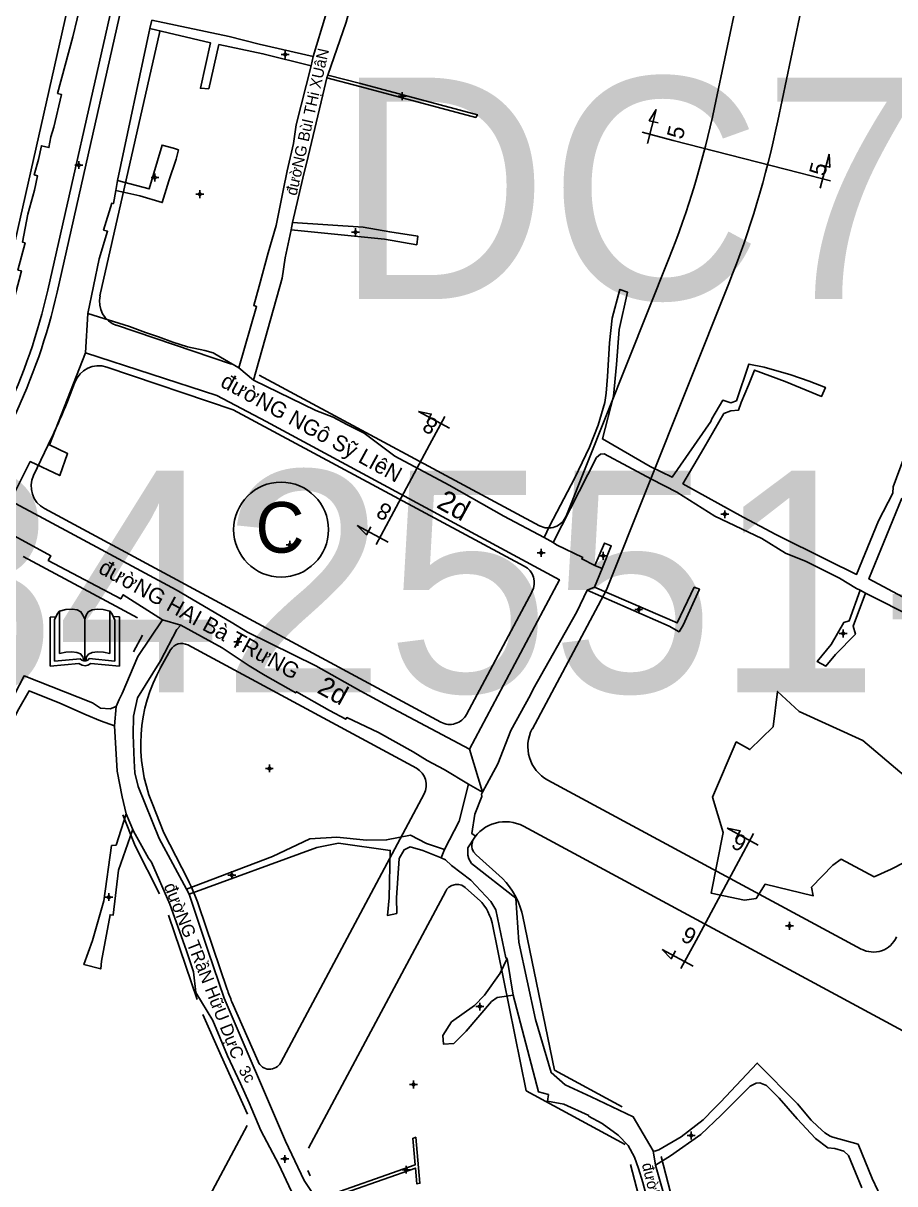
# Model space of a CAD drawing. Extents: x 548357 to 553070, y 1834500 to 1842500.
# Drawn here: x 552081.8 to 552357.4, y 1839059.6 to 1839426.5 of the extents above; entities that cross this region are included whole.
import ezdxf

# ---------------------------------------------------------------- set-up
doc = ezdxf.new("R2010")
doc.units = 0
for name, color, linetype in [('Level 10', 7, 'Continuous'), ('Level 11', 7, 'Continuous'), ('Level 13', 7, 'Continuous'), ('Level 2', 7, 'Continuous'), ('Level 20', 7, 'Continuous'), ('Level 30', 7, 'Continuous'), ('Level 34', 7, 'Continuous'), ('Level 4', 7, 'Continuous'), ('Level 52', 7, 'Continuous'), ('Level 55', 7, 'Continuous'), ('Level 62', 7, 'Continuous'), ('Level 7', 7, 'Continuous')]:
    doc.layers.add(name, color=color, linetype=linetype)

msp = doc.modelspace()

# ---------------------------------------------------------------- linework, layer by layer
at = {"layer": 'Level 10'}
for p, q in [((552121.84, 1839424.8), (552122.41, 1839427.4)), ((552111.61, 1839376.74), (552121.84, 1839424.8)), ((552172.8, 1839413.01), (552173.45, 1839415.92)), ((552111.09, 1839373.58), (552111.61, 1839376.74)), ((552166.53, 1839361.21), (552166.95, 1839363.5)), ((552101.44, 1839322.27), (552102.18, 1839334.75)), ((552149.99, 1839317.5), (552154.53, 1839313.64)), ((552246.45, 1839263.89), (552249.33, 1839262.35)), ((552262.45, 1839248.25), (552264.84, 1839254.15)), ((552262.51, 1839255.1), (552264.84, 1839254.15)), ((552260.12, 1839247.3), (552262.45, 1839248.25)), ((552346.37, 1839247.23), (552348.14, 1839246.33)), ((552125.8, 1839237.86), (552131.57, 1839236.23)), ((552110.62, 1839204.38), (552111.15, 1839210.51)), ((552222.88, 1839197), (552227.03, 1839183.44)), ((552222.53, 1839185.89), (552227.03, 1839183.44)), ((552114.3, 1839176.55), (552116.64, 1839171.1)), ((552213.87, 1839162.62), (552214.95, 1839165.32)), ((552133.34, 1839152.74), (552134.2, 1839151.2)), ((552234.83, 1839130.86), (552236.73, 1839119.25)), ((552280.94, 1839070.04), (552281.69, 1839065.48))]:
    msp.add_line(p, q, dxfattribs=at)
for points in [[(552177.74, 1839409.19), (552178.05, 1839410.07), (552183.89, 1839426.83), (552188.24, 1839442.82), (552192.13, 1839452.69), (552202.83, 1839489.25)], [(552173.45, 1839415.92), (552177.36, 1839428.77), (552181.92, 1839443.44), (552186.84, 1839458.54), (552192.84, 1839477.72)], [(552075.9, 1839328.26), (552080.5, 1839345.32), (552081.18, 1839348.16), (552080.07, 1839348.42), (552082.34, 1839357.03), (552081.53, 1839357.28), (552083.24, 1839366.16), (552085.32, 1839373.71), (552086.29, 1839378.23), (552085.27, 1839378.57), (552086.59, 1839383.4), (552087.53, 1839387.76), (552089.9, 1839387.16), (552090.51, 1839390.6), (552091.45, 1839393.66), (552093.88, 1839403.94), (552092.62, 1839404.29), (552097.47, 1839422.13), (552098.86, 1839427.87), (552100.4, 1839434.55), (552100.9, 1839437.55), (552102.36, 1839443.58)], [(552122.41, 1839427.4), (552146.92, 1839422.24), (552156.37, 1839419.88), (552173.45, 1839415.92)], [(552121.84, 1839424.8), (552140.98, 1839420.3), (552137.81, 1839405.94), (552140.41, 1839405.76), (552143.66, 1839419.72), (552157.55, 1839416.82), (552172.8, 1839413.01)], [(552149.99, 1839317.5), (552155.56, 1839336.92), (552154.66, 1839337.23), (552156.4, 1839343.31), (552159.21, 1839353.89), (552161.7, 1839362.57), (552163.99, 1839373.61), (552165.24, 1839379.86), (552167.21, 1839388.48), (552168.08, 1839394.31), (552172.8, 1839413.01)], [(552166.95, 1839363.5), (552170.16, 1839377.54), (552171.9, 1839384.39), (552176.53, 1839403.84), (552177.74, 1839409.19)], [(552177.74, 1839409.19), (552178.05, 1839410.07), (552188.44, 1839407.44), (552225.36, 1839397.55), (552224.88, 1839396.7), (552188.2, 1839406.53), (552177.74, 1839409.19)], [(552111.61, 1839376.74), (552121.64, 1839374.12), (552125.69, 1839387.96), (552129.27, 1839386.97), (552130.86, 1839386.44), (552130.13, 1839383.46), (552127.8, 1839376.7), (552125.71, 1839369.76), (552118.61, 1839371.92), (552111.09, 1839373.58)], [(552102.18, 1839334.75), (552105.82, 1839352.03), (552108.45, 1839360.72), (552107.18, 1839361.1), (552109.73, 1839369.57), (552110.29, 1839369.46), (552111.09, 1839373.58)], [(552166.95, 1839363.5), (552189.23, 1839362.05), (552197.65, 1839360.53), (552206.58, 1839359.15), (552206.19, 1839356.43), (552196.03, 1839358.17), (552166.53, 1839361.21)], [(552154.53, 1839313.64), (552163.68, 1839345.94), (552164.61, 1839352.29), (552166.53, 1839361.21)], [(552246.45, 1839263.89), (552248.21, 1839267.53), (552256.22, 1839282.8), (552260.87, 1839292.5), (552263.59, 1839299.39), (552265.7, 1839306.57), (552266.1, 1839309.57), (552266.56, 1839314.81), (552267.14, 1839325.49), (552268.02, 1839333.24), (552270.46, 1839342.31), (552272.84, 1839341.47), (552270.24, 1839329.64), (552269.39, 1839318.64), (552268.46, 1839308.55), (552264.92, 1839295.05), (552280.06, 1839286.33), (552287, 1839283), (552299.24, 1839300.53), (552299.51, 1839301.43), (552302.94, 1839307.3), (552305.52, 1839306.46), (552307.29, 1839307.14), (552311.22, 1839318.73), (552316.04, 1839317.77), (552324.44, 1839315.36), (552330.34, 1839313.31), (552335.44, 1839311.33), (552334.21, 1839308.52), (552322.72, 1839313.27), (552312.95, 1839316.86), (552311.13, 1839312.04), (552308.82, 1839306.59), (552307.92, 1839304.14), (552305.47, 1839303.94), (552303.33, 1839303.06), (552297, 1839292.17), (552296.99, 1839292.16), (552290.39, 1839280.89), (552309.37, 1839270.33), (552314.82, 1839267.5), (552319.76, 1839264.88), (552336.12, 1839256.7), (552345.29, 1839252.25), (552352.25, 1839269.21), (552356.71, 1839277.88), (552356.82, 1839279.95), (552360.32, 1839289.32)], [(552102.18, 1839334.75), (552115.37, 1839330.59), (552120.42, 1839328.74), (552124.49, 1839327.38), (552129.11, 1839325.7), (552133.73, 1839324.21), (552139.19, 1839323.05), (552141.8, 1839322.3), (552144.12, 1839320.88), (552149.99, 1839317.5)], [(552077.72, 1839275.53), (552083.96, 1839287.91), (552093.3, 1839283.5), (552095.78, 1839290.46), (552090.09, 1839293.18), (552101.44, 1839322.27)], [(552222.88, 1839197), (552246.16, 1839240.79), (552251.29, 1839250.58), (552158.62, 1839300.58), (552142.94, 1839308.83), (552101.44, 1839322.27)], [(552154.53, 1839313.64), (552174.27, 1839304.11), (552179.79, 1839301.93), (552184.13, 1839299.61), (552189.55, 1839296.89), (552199.25, 1839289.67), (552216.5, 1839280.42), (552233.73, 1839270.63), (552246.45, 1839263.89)], [(552249.33, 1839262.35), (552263.08, 1839289.17), (552264.28, 1839290.28), (552265.44, 1839290.36), (552280.44, 1839282.31), (552288.43, 1839278.24), (552300.47, 1839270.61), (552315.31, 1839263.58), (552322.78, 1839258.93), (552329.32, 1839256.32), (552339.85, 1839251.08), (552345.29, 1839247.77), (552346.37, 1839247.23)], [(552077.72, 1839275.53), (552088.2, 1839269.95), (552130.09, 1839247.34), (552147.56, 1839237.11), (552152.68, 1839234.02), (552174.29, 1839223.39), (552188.55, 1839215.37), (552198.63, 1839209.88), (552222.88, 1839197)], [(552359.6, 1839276.39), (552349.16, 1839250.83), (552398.1, 1839224.68)], [(552074.5, 1839266.89), (552090.49, 1839258.12), (552089.66, 1839256.65), (552112.61, 1839244.52), (552113.38, 1839245.8), (552125.8, 1839237.86)], [(552249.33, 1839262.35), (552250.4, 1839261.56), (552258.71, 1839257.58), (552258.37, 1839257.12), (552262.51, 1839255.1)], [(552264.84, 1839254.15), (552267.72, 1839261.25), (552265.61, 1839262.15), (552263.87, 1839258.26), (552262.51, 1839255.1)], [(552227.03, 1839183.44), (552231.88, 1839192.36), (552235.99, 1839202.89), (552242.17, 1839214.2), (552243.05, 1839215.92), (552256.78, 1839240.4), (552260.12, 1839247.3)], [(552262.45, 1839248.25), (552288.59, 1839236.93), (552293.96, 1839248.18), (552295.58, 1839247.59), (552290.4, 1839236.21), (552289.17, 1839234.12), (552286.04, 1839235.87), (552260.12, 1839247.3)], [(552346.37, 1839247.23), (552342.95, 1839237.55), (552341.23, 1839237.01), (552337.27, 1839230.12), (552332.87, 1839224.69), (552335.56, 1839223.24), (552338.57, 1839226.96), (552344.9, 1839233.37), (552344.17, 1839235.85), (552348.14, 1839246.33)], [(552348.14, 1839246.33), (552395.01, 1839222.69), (552400.78, 1839219.88), (552413.22, 1839211.2), (552423.59, 1839200.17)], [(552111.15, 1839210.51), (552112.12, 1839212.68), (552113.03, 1839214.56), (552117.99, 1839226.25), (552125.8, 1839237.86)], [(552131.57, 1839236.23), (552130.37, 1839234.85), (552125.22, 1839224.96), (552117.94, 1839213.18), (552116.59, 1839207.42), (552116.5, 1839201.55), (552116.81, 1839193.36), (552117.09, 1839189.5), (552118.11, 1839185.16), (552124.78, 1839168.81), (552133.34, 1839152.74)], [(552131.57, 1839236.23), (552144.68, 1839229.02), (552153.25, 1839223.31), (552158.29, 1839220.27), (552167.95, 1839214.77), (552168.16, 1839215.14), (552178.57, 1839209.2), (552183.73, 1839206.45), (552184.09, 1839207.01), (552194.13, 1839202.23), (552205.04, 1839196.11), (552209.51, 1839193.41), (552214.82, 1839190.57), (552222.53, 1839185.89)], [(552029.51, 1839179.77), (552052.48, 1839165.2), (552055.21, 1839169.84), (552063.85, 1839185.87), (552067.56, 1839192.97), (552074.56, 1839205.72), (552082.04, 1839220.14), (552103.66, 1839211.63), (552106.22, 1839209.97), (552109.22, 1839209.74), (552111.15, 1839210.51)], [(552027.81, 1839177.53), (552033.99, 1839173.5), (552033.75, 1839173.15), (552036.23, 1839171.51), (552052.03, 1839161.53), (552047.8, 1839154.77), (552049.77, 1839153.5), (552051.92, 1839155.78), (552055.57, 1839161.74), (552065.5, 1839182.16), (552075.26, 1839199.65), (552080.39, 1839209.74), (552083.62, 1839215.41), (552093.38, 1839211.57), (552101.71, 1839207.87), (552106.18, 1839206.01), (552110.62, 1839204.38)], [(552364.83, 1839163.45), (552356.18, 1839159.1), (552350.81, 1839156.66), (552340.42, 1839162.18), (552337.79, 1839160.29), (552331.04, 1839153.35), (552331.56, 1839150.65), (552316.36, 1839154.31), (552313.56, 1839149.84), (552309.87, 1839149.32), (552299.27, 1839151.53), (552303.1, 1839170.63), (552299.74, 1839181.85), (552307.25, 1839199.3), (552311.55, 1839196.87), (552318.87, 1839204.08), (552320.28, 1839215.26), (552327.1, 1839208.93), (552347.21, 1839199.74), (552360.28, 1839188.63)], [(552110.62, 1839204.38), (552111.52, 1839190.01), (552113, 1839181.96), (552114.3, 1839176.55)], [(552214.95, 1839165.32), (552219.57, 1839174.22), (552222.53, 1839185.89)], [(552227.03, 1839183.44), (552226.68, 1839182.79), (552226.8, 1839182.09), (552224.61, 1839176.48), (552223.63, 1839170.3), (552224.76, 1839169.5), (552222.39, 1839165.78), (552222.33, 1839163.49), (552222.68, 1839162.3), (552223.54, 1839160.9), (552237.53, 1839149.85), (552238.47, 1839135.97), (552243.73, 1839111.58), (552248.69, 1839094.77), (552253.1, 1839090.9), (552261.34, 1839087.13), (552274.64, 1839080.82), (552280.94, 1839070.04)], [(552114.3, 1839176.55), (552111.13, 1839166.67), (552109.71, 1839166.51), (552107.29, 1839149.11), (552103.65, 1839136.48), (552100.94, 1839128.91), (552106.26, 1839127.52), (552106.55, 1839129.96), (552109.23, 1839144.64), (552110.2, 1839144.49), (552111.88, 1839158.71), (552116.31, 1839171.35), (552116.64, 1839171.1)], [(552116.64, 1839171.1), (552121.42, 1839162.51), (552122.29, 1839161.31), (552128.13, 1839148.03), (552133.33, 1839133.57), (552135.58, 1839126.65), (552136.38, 1839120.13), (552141.77, 1839111.22), (552146.33, 1839100.04), (552150.48, 1839091.34), (552153.2, 1839085.17), (552156.93, 1839076.51), (552162.57, 1839065.66), (552166.54, 1839057.36), (552176.56, 1839041.13)], [(552133.34, 1839152.74), (552160.62, 1839163.1), (552172.36, 1839168.67), (552180.88, 1839169.21), (552190.29, 1839168.24), (552196.64, 1839168.31), (552204.25, 1839169.82), (552209.33, 1839167.21), (552214.95, 1839165.32)], [(552134.2, 1839151.2), (552174.63, 1839165.89), (552181.47, 1839167.29), (552197.84, 1839165), (552197.53, 1839150.02), (552196.93, 1839144.46), (552199.87, 1839145.07), (552199.82, 1839150.03), (552200.64, 1839162.43), (552202.17, 1839165.23), (552204.14, 1839166.11), (552208.12, 1839164.92), (552213.87, 1839162.62)], [(552213.87, 1839162.62), (552215.3, 1839162.05), (552217.16, 1839160.18), (552223.25, 1839155.54), (552229.66, 1839148.88), (552231.2, 1839146.22), (552234.34, 1839131.01), (552234.83, 1839130.86)], [(552134.2, 1839151.2), (552140.21, 1839133.16), (552145.27, 1839118.31), (552164.74, 1839073.13), (552170.55, 1839060.61), (552174.6, 1839054.65)], [(552234.83, 1839130.86), (552232.63, 1839126.2), (552227.6, 1839119.23), (552224.44, 1839115.94), (552217.18, 1839110.76), (552214.44, 1839106.51), (552214.64, 1839103.78), (552217.94, 1839104.01), (552221.79, 1839107.81), (552229.83, 1839117.19), (552231.58, 1839118.54), (552236.73, 1839119.25)], [(552236.73, 1839119.25), (552244.67, 1839088.65), (552247.85, 1839087.83), (552247.59, 1839085.73), (552252.75, 1839084.79), (552260.58, 1839081.16), (552260.56, 1839080.94), (552264.83, 1839078.65), (552269.86, 1839074.94), (552273.09, 1839071.72), (552275.09, 1839068.01), (552276.37, 1839064.42), (552277.72, 1839060.02), (552280.14, 1839050.99), (552281.26, 1839046.07)], [(552280.94, 1839070.04), (552281.53, 1839069.97), (552282.77, 1839070.31), (552289.77, 1839074.43), (552296.81, 1839079.79), (552300.37, 1839083.53), (552302.25, 1839085.41), (552313.89, 1839097.76), (552326.6, 1839084.93), (552330.97, 1839079.73), (552333.05, 1839077.73), (552335.24, 1839075.76), (552336.98, 1839074.69), (552337.75, 1839074.38), (552345.73, 1839072.12), (552350.17, 1839061.33), (552353.79, 1839053.72)], [(552346.97, 1839058.3), (552344.89, 1839063.18), (552342.77, 1839068.58), (552341.27, 1839069.91), (552338.38, 1839070.77), (552336.14, 1839070.93), (552332.34, 1839073.98), (552326.52, 1839080.1), (552320.78, 1839086.66), (552316.8, 1839090.67), (552314.67, 1839091.56), (552313.48, 1839091.41), (552311.63, 1839090.44), (552302.42, 1839081.32), (552296.01, 1839075.18), (552286.43, 1839068.46), (552281.69, 1839065.48)], [(552174.6, 1839054.65), (552205.69, 1839065.59), (552204.93, 1839073.97), (552205.9, 1839074.32), (552207.22, 1839059.79), (552206.24, 1839059.55), (552205.78, 1839064.59), (552175.16, 1839053.82)], [(552281.69, 1839065.48), (552288.37, 1839042.17), (552290.03, 1839035.78), (552293.48, 1839021.16), (552295.45, 1839011.74)]]:
    msp.add_lwpolyline(points, dxfattribs=at)
at = {"layer": 'Level 11'}
for p, q in [((552164.56, 1839417.83), (552164.56, 1839417.21)), ((552163.93, 1839416.58), (552163.31, 1839416.58)), ((552164.56, 1839417.21), (552163.93, 1839416.58)), ((552163.93, 1839416.58), (552164.56, 1839415.96)), ((552165.18, 1839416.58), (552164.56, 1839417.21)), ((552164.56, 1839415.96), (552165.18, 1839416.58)), ((552164.56, 1839415.96), (552164.56, 1839415.33)), ((552165.81, 1839416.58), (552165.18, 1839416.58)), ((552200.94, 1839403.42), (552200.32, 1839403.42)), ((552201.57, 1839404.05), (552200.94, 1839403.42)), ((552200.94, 1839403.42), (552201.57, 1839402.8)), ((552201.57, 1839404.67), (552201.57, 1839404.05)), ((552202.19, 1839403.42), (552201.57, 1839404.05)), ((552201.57, 1839402.8), (552202.19, 1839403.42)), ((552202.82, 1839403.42), (552202.19, 1839403.42)), ((552201.57, 1839402.8), (552201.57, 1839402.17)), ((552098.76, 1839381.65), (552098.13, 1839381.65)), ((552099.38, 1839382.28), (552098.76, 1839381.65)), ((552098.76, 1839381.65), (552099.38, 1839381.03)), ((552099.38, 1839382.9), (552099.38, 1839382.28)), ((552100.01, 1839381.65), (552099.38, 1839382.28)), ((552099.38, 1839381.03), (552100.01, 1839381.65)), ((552099.38, 1839381.03), (552099.38, 1839380.4)), ((552100.63, 1839381.65), (552100.01, 1839381.65)), ((552122.8, 1839377.73), (552122.18, 1839377.73)), ((552123.43, 1839378.36), (552122.8, 1839377.73)), ((552122.8, 1839377.73), (552123.43, 1839377.11)), ((552123.43, 1839378.98), (552123.43, 1839378.36)), ((552124.05, 1839377.73), (552123.43, 1839378.36)), ((552123.43, 1839377.11), (552124.05, 1839377.73)), ((552124.68, 1839377.73), (552124.05, 1839377.73)), ((552123.43, 1839377.11), (552123.43, 1839376.48)), ((552137.59, 1839373.71), (552137.59, 1839373.09)), ((552136.96, 1839372.46), (552136.34, 1839372.46)), ((552137.59, 1839373.09), (552136.96, 1839372.46)), ((552136.96, 1839372.46), (552137.59, 1839371.84)), ((552138.21, 1839372.46), (552137.59, 1839373.09)), ((552137.59, 1839371.84), (552138.21, 1839372.46)), ((552137.59, 1839371.84), (552137.59, 1839371.21)), ((552138.84, 1839372.46), (552138.21, 1839372.46)), ((552186.25, 1839360.41), (552185.62, 1839360.41)), ((552186.87, 1839361.04), (552186.25, 1839360.41)), ((552186.25, 1839360.41), (552186.87, 1839359.79)), ((552186.87, 1839361.66), (552186.87, 1839361.04)), ((552187.5, 1839360.41), (552186.87, 1839361.04)), ((552186.87, 1839359.79), (552187.5, 1839360.41)), ((552186.87, 1839359.79), (552186.87, 1839359.16)), ((552188.12, 1839360.41), (552187.5, 1839360.41)), ((552302.98, 1839271.24), (552302.36, 1839271.24)), ((552303.61, 1839271.86), (552302.98, 1839271.24)), ((552302.98, 1839271.24), (552303.61, 1839270.61)), ((552303.61, 1839272.49), (552303.61, 1839271.86)), ((552304.23, 1839271.24), (552303.61, 1839271.86)), ((552303.61, 1839270.61), (552304.23, 1839271.24)), ((552304.86, 1839271.24), (552304.23, 1839271.24)), ((552303.61, 1839270.61), (552303.61, 1839269.99)), ((552165.48, 1839261.63), (552164.86, 1839261.63)), ((552166.11, 1839262.26), (552165.48, 1839261.63)), ((552165.48, 1839261.63), (552166.11, 1839261.01)), ((552166.11, 1839262.88), (552166.11, 1839262.26)), ((552166.73, 1839261.63), (552166.11, 1839262.26)), ((552166.11, 1839261.01), (552166.73, 1839261.63)), ((552166.11, 1839261.01), (552166.11, 1839260.38)), ((552167.36, 1839261.63), (552166.73, 1839261.63)), ((552245.53, 1839260.35), (552245.53, 1839259.72)), ((552244.9, 1839259.1), (552244.28, 1839259.1)), ((552245.53, 1839259.72), (552244.9, 1839259.1)), ((552244.9, 1839259.1), (552245.53, 1839258.47)), ((552246.15, 1839259.1), (552245.53, 1839259.72)), ((552245.53, 1839258.47), (552246.15, 1839259.1)), ((552245.53, 1839258.47), (552245.53, 1839257.85)), ((552246.78, 1839259.1), (552246.15, 1839259.1)), ((552264.52, 1839258.11), (552263.89, 1839258.11)), ((552265.14, 1839258.74), (552264.52, 1839258.11)), ((552264.52, 1839258.11), (552265.14, 1839257.49)), ((552265.14, 1839259.36), (552265.14, 1839258.74)), ((552265.77, 1839258.11), (552265.14, 1839258.74)), ((552265.14, 1839257.49), (552265.77, 1839258.11)), ((552265.14, 1839257.49), (552265.14, 1839256.86)), ((552266.39, 1839258.11), (552265.77, 1839258.11)), ((552276.38, 1839241.81), (552275.75, 1839241.19)), ((552276.38, 1839242.44), (552276.38, 1839241.81)), ((552277, 1839241.19), (552276.38, 1839241.81)), ((552275.75, 1839241.19), (552275.13, 1839241.19)), ((552275.75, 1839241.19), (552276.38, 1839240.56)), ((552276.38, 1839240.56), (552277, 1839241.19)), ((552276.38, 1839240.56), (552276.38, 1839239.94)), ((552277.63, 1839241.19), (552277, 1839241.19)), ((552341.04, 1839234.17), (552340.42, 1839233.54)), ((552341.04, 1839234.79), (552341.04, 1839234.17)), ((552341.67, 1839233.54), (552341.04, 1839234.17)), ((552149.03, 1839230.92), (552148.4, 1839230.92)), ((552149.65, 1839231.55), (552149.03, 1839230.92)), ((552149.03, 1839230.92), (552149.65, 1839230.3)), ((552149.65, 1839232.17), (552149.65, 1839231.55)), ((552150.28, 1839230.92), (552149.65, 1839231.55)), ((552149.65, 1839230.3), (552150.28, 1839230.92)), ((552150.9, 1839230.92), (552150.28, 1839230.92)), ((552340.42, 1839233.54), (552339.79, 1839233.54)), ((552340.42, 1839233.54), (552341.04, 1839232.92)), ((552341.04, 1839232.92), (552341.67, 1839233.54)), ((552341.04, 1839232.92), (552341.04, 1839232.29)), ((552342.29, 1839233.54), (552341.67, 1839233.54)), ((552149.65, 1839230.3), (552149.65, 1839229.67)), ((552158.97, 1839190.94), (552158.35, 1839190.94)), ((552159.6, 1839191.57), (552158.97, 1839190.94)), ((552158.97, 1839190.94), (552159.6, 1839190.32)), ((552159.6, 1839192.19), (552159.6, 1839191.57)), ((552160.22, 1839190.94), (552159.6, 1839191.57)), ((552159.6, 1839190.32), (552160.22, 1839190.94)), ((552159.6, 1839190.32), (552159.6, 1839189.69)), ((552160.85, 1839190.94), (552160.22, 1839190.94)), ((552147.11, 1839157.14), (552146.49, 1839157.14)), ((552147.74, 1839157.77), (552147.11, 1839157.14)), ((552147.11, 1839157.14), (552147.74, 1839156.52)), ((552147.74, 1839158.39), (552147.74, 1839157.77)), ((552148.36, 1839157.14), (552147.74, 1839157.77)), ((552147.74, 1839156.52), (552148.36, 1839157.14)), ((552148.99, 1839157.14), (552148.36, 1839157.14)), ((552147.74, 1839156.52), (552147.74, 1839155.89)), ((552108.24, 1839150.27), (552107.62, 1839150.27)), ((552108.87, 1839150.89), (552108.24, 1839150.27)), ((552108.24, 1839150.27), (552108.87, 1839149.64)), ((552108.87, 1839151.52), (552108.87, 1839150.89)), ((552109.49, 1839150.27), (552108.87, 1839150.89)), ((552108.87, 1839149.64), (552109.49, 1839150.27)), ((552110.12, 1839150.27), (552109.49, 1839150.27)), ((552108.87, 1839149.64), (552108.87, 1839149.02)), ((552323.44, 1839141.13), (552322.81, 1839141.13)), ((552324.06, 1839141.76), (552323.44, 1839141.13)), ((552323.44, 1839141.13), (552324.06, 1839140.51)), ((552324.06, 1839142.38), (552324.06, 1839141.76)), ((552324.69, 1839141.13), (552324.06, 1839141.76)), ((552324.06, 1839140.51), (552324.69, 1839141.13)), ((552324.06, 1839140.51), (552324.06, 1839139.88)), ((552325.31, 1839141.13), (552324.69, 1839141.13)), ((552226.12, 1839116.86), (552226.12, 1839116.23)), ((552225.5, 1839115.61), (552224.87, 1839115.61)), ((552226.12, 1839116.23), (552225.5, 1839115.61)), ((552225.5, 1839115.61), (552226.12, 1839114.98)), ((552226.75, 1839115.61), (552226.12, 1839116.23)), ((552226.12, 1839114.98), (552226.75, 1839115.61)), ((552226.12, 1839114.98), (552226.12, 1839114.36)), ((552227.37, 1839115.61), (552226.75, 1839115.61)), ((552205.16, 1839091.62), (552204.53, 1839091)), ((552205.16, 1839092.25), (552205.16, 1839091.62)), ((552205.78, 1839091), (552205.16, 1839091.62)), ((552204.53, 1839091), (552203.91, 1839091)), ((552204.53, 1839091), (552205.16, 1839090.37)), ((552205.16, 1839090.37), (552205.78, 1839091)), ((552205.16, 1839090.37), (552205.16, 1839089.75)), ((552206.41, 1839091), (552205.78, 1839091)), ((552292.35, 1839074.88), (552291.72, 1839074.88)), ((552292.97, 1839075.51), (552292.35, 1839074.88)), ((552292.35, 1839074.88), (552292.97, 1839074.26)), ((552292.97, 1839076.13), (552292.97, 1839075.51)), ((552293.6, 1839074.88), (552292.97, 1839075.51)), ((552292.97, 1839074.26), (552293.6, 1839074.88)), ((552292.97, 1839074.26), (552292.97, 1839073.63)), ((552294.22, 1839074.88), (552293.6, 1839074.88)), ((552163.88, 1839067.45), (552163.26, 1839067.45)), ((552164.51, 1839068.08), (552163.88, 1839067.45)), ((552163.88, 1839067.45), (552164.51, 1839066.83)), ((552164.51, 1839068.7), (552164.51, 1839068.08)), ((552165.13, 1839067.45), (552164.51, 1839068.08)), ((552164.51, 1839066.83), (552165.13, 1839067.45)), ((552164.51, 1839066.83), (552164.51, 1839066.2)), ((552165.76, 1839067.45), (552165.13, 1839067.45)), ((552202.21, 1839064.07), (552201.59, 1839064.07)), ((552202.84, 1839064.7), (552202.21, 1839064.07)), ((552202.21, 1839064.07), (552202.84, 1839063.45)), ((552202.84, 1839065.32), (552202.84, 1839064.7)), ((552203.46, 1839064.07), (552202.84, 1839064.7)), ((552202.84, 1839063.45), (552203.46, 1839064.07)), ((552202.84, 1839063.45), (552202.84, 1839062.82)), ((552204.09, 1839064.07), (552203.46, 1839064.07))]:
    msp.add_line(p, q, dxfattribs=at)
for centre in [(552164.56, 1839416.58), (552201.57, 1839403.42), (552099.38, 1839381.65), (552123.43, 1839377.73), (552137.59, 1839372.46), (552186.87, 1839360.41), (552303.6, 1839271.24), (552166.11, 1839261.63), (552245.52, 1839259.1), (552265.14, 1839258.11), (552276.38, 1839241.19), (552149.65, 1839230.92), (552341.04, 1839233.54), (552159.6, 1839190.94), (552147.74, 1839157.14), (552108.87, 1839150.27), (552324.06, 1839141.13), (552226.12, 1839115.61), (552205.16, 1839091), (552292.97, 1839074.88), (552164.51, 1839067.45), (552202.84, 1839064.07)]:
    msp.add_circle(centre, 0.15, dxfattribs=at)
at = {"layer": 'Level 13'}
for points in [[(552279.13, 1839388.42), (552281.91, 1839399.2)], [(552281.91, 1839399.2), (552279.74, 1839395.65), (552282.49, 1839394.94)], [(552277.44, 1839391.99), (552287.24, 1839389.46)], [(552287.24, 1839389.46), (552327.22, 1839379.14)], [(552333.81, 1839374.3), (552336.6, 1839385.08)], [(552336.6, 1839385.08), (552336.78, 1839380.93), (552334.03, 1839381.64)], [(552337.02, 1839376.61), (552327.22, 1839379.14)], [(552216.52, 1839298.46), (552206.71, 1839303.72)], [(552206.71, 1839303.72), (552210.79, 1839302.91), (552209.45, 1839300.41)], [(552215.04, 1839302.12), (552210.26, 1839293.2)], [(552198.11, 1839270.58), (552210.26, 1839293.2)], [(552197.2, 1839262.46), (552187.38, 1839267.72)], [(552187.38, 1839267.72), (552190.32, 1839264.77), (552191.66, 1839267.27)], [(552193.32, 1839261.66), (552198.11, 1839270.58)], [(552314.19, 1839166.7), (552304.39, 1839171.98)], [(552304.39, 1839171.98), (552308.47, 1839171.16), (552307.12, 1839168.66)], [(552312.72, 1839170.36), (552307.92, 1839161.45)], [(552294.51, 1839136.56), (552307.92, 1839161.45)], [(552289.7, 1839127.65), (552294.51, 1839136.56)], [(552293.58, 1839128.43), (552283.78, 1839133.72)], [(552283.78, 1839133.72), (552286.7, 1839130.76), (552288.05, 1839133.25)]]:
    msp.add_lwpolyline(points, dxfattribs=at)
at = {"layer": 'Level 2'}
for p, q in [((552320.28, 1839215.26), (552318.87, 1839204.08)), ((552318.87, 1839204.08), (552311.55, 1839196.87)), ((552311.55, 1839196.87), (552307.25, 1839199.3)), ((552350.81, 1839156.66), (552356.18, 1839159.1)), ((552313.56, 1839149.84), (552316.36, 1839154.31)), ((552299.27, 1839151.53), (552309.87, 1839149.32)), ((552309.87, 1839149.32), (552313.56, 1839149.84))]:
    msp.add_line(p, q, dxfattribs=at)
for points in [[(552360.28, 1839188.63), (552347.21, 1839199.74), (552327.1, 1839208.93), (552320.28, 1839215.26)], [(552307.25, 1839199.3), (552299.74, 1839181.85), (552303.1, 1839170.63), (552299.27, 1839151.53)], [(552316.36, 1839154.31), (552331.56, 1839150.65), (552331.04, 1839153.35), (552337.79, 1839160.29), (552340.42, 1839162.18), (552350.81, 1839156.66)], [(552356.18, 1839159.1), (552364.83, 1839163.45), (552369.49, 1839162.95)]]:
    msp.add_lwpolyline(points, dxfattribs=at)
at = {"layer": 'Level 20'}
for points in [[(552122.41, 1839427.4), (552121.84, 1839424.8), (552111.61, 1839376.74), (552111.09, 1839373.58), (552110.29, 1839369.46), (552109.73, 1839369.57), (552107.18, 1839361.1), (552108.45, 1839360.72), (552105.82, 1839352.03), (552102.18, 1839334.75), (552101.44, 1839322.27), (552090.09, 1839293.18), (552095.78, 1839290.46), (552093.3, 1839283.5), (552083.96, 1839287.91), (552077.72, 1839275.53)], [(552080.07, 1839348.42), (552082.34, 1839357.03), (552081.53, 1839357.28), (552083.24, 1839366.16), (552085.32, 1839373.71), (552086.29, 1839378.23), (552085.27, 1839378.57), (552086.59, 1839383.4), (552087.53, 1839387.76), (552089.9, 1839387.16), (552090.51, 1839390.6), (552091.45, 1839393.66), (552093.88, 1839403.94), (552092.62, 1839404.29), (552097.47, 1839422.13), (552098.86, 1839427.87)], [(552074.56, 1839205.72), (552082.04, 1839220.14), (552103.66, 1839211.63), (552106.22, 1839209.97), (552109.22, 1839209.74), (552111.15, 1839210.51), (552110.62, 1839204.38), (552106.18, 1839206.01), (552101.71, 1839207.87), (552093.38, 1839211.57), (552083.62, 1839215.41), (552080.39, 1839209.74)]]:
    msp.add_lwpolyline(points, dxfattribs=at)
at = {"layer": 'Level 30'}
for p, q in [((552300.33, 1839399.81), (552322.99, 1839507.85)), ((552320.4, 1839395.61), (552342.48, 1839500.94)), ((552089.54, 1839342.14), (552120.32, 1839478.42)), ((552092.46, 1839341.48), (552123.25, 1839477.76)), ((552077.52, 1839350.2), (552098.5, 1839443.09)), ((552106.04, 1839340.32), (552124.91, 1839423.83)), ((552253.43, 1839270.69), (552285.83, 1839351.79)), ((552111.29, 1839330.98), (552147.66, 1839318.72)), ((552156.37, 1839315.22), (552245.02, 1839267.63)), ((552085.06, 1839283.55), (552090.8, 1839295.62)), ((552088.49, 1839273.07), (552213.8, 1839205.54)), ((552221.94, 1839208), (552242.65, 1839246.79)), ((552116.59, 1839227.77), (552119.51, 1839232.99)), ((552125.32, 1839222.89), (552128.38, 1839228.36)), ((552133.77, 1839229.93), (552206.07, 1839190.96)), ((552247.64, 1839187.23), (552346.78, 1839133.82)), ((552163.2, 1839097.95), (552208.52, 1839182.85)), ((552224.96, 1839163.62), (552233.33, 1839156.16)), ((552172.01, 1839070.91), (552215.37, 1839152.16)), ((552221.56, 1839153.26), (552226.37, 1839148.98)), ((552137.19, 1839147.76), (552146.24, 1839121.05)), ((552127.72, 1839144.54), (552136.77, 1839117.84)), ((552239.78, 1839144.14), (552249.71, 1839095.55)), ((552230, 1839142.06), (552240.84, 1839088.98)), ((552147.77, 1839117.11), (552156.01, 1839098.23)), ((552249.71, 1839095.55), (552271.17, 1839083.91)), ((552240.84, 1839088.98), (552272.12, 1839072.03)), ((552081.77, 1838945.38), (552152.59, 1839078.07)), ((552273.77, 1839065.74), (552289.21, 1839006.8)), ((552283.44, 1839068.27), (552298.88, 1839009.33)), ((552171.79, 1839063.83), (552172.54, 1839062.17))]:
    msp.add_line(p, q, dxfattribs=at)
for points in [[(552242.75, 1839203.45), (552266.18, 1839247.35), (552304.86, 1839344.18)], [(552108.16, 1839317.79), (552148.17, 1839304.3), (552240.19, 1839254.9)], [(552081.77, 1839257.95), (552111.07, 1839242.16), (552117.92, 1839238.47)], [(552122.5, 1839179.94), (552126.24, 1839170.56), (552133.78, 1839155.82)], [(552113.21, 1839176.23), (552117.13, 1839166.42), (552124.88, 1839151.26)], [(552239.96, 1839172.63), (552374.59, 1839100.1), (552519.77, 1839036.79)], [(552223.95, 1839168.2), (552223.79, 1839167.74), (552223.64, 1839166.96), (552223.65, 1839166.17), (552223.77, 1839165.54), (552224.16, 1839164.6), (552224.96, 1839163.62)], [(552215.37, 1839152.16), (552215.72, 1839152.7), (552216.33, 1839153.33), (552217.25, 1839153.91), (552218.49, 1839154.25), (552219.43, 1839154.24), (552220.44, 1839153.96), (552221.56, 1839153.26)], [(552233.33, 1839156.16), (552234.5, 1839154.87), (552235.56, 1839153.52), (552236.49, 1839152.15), (552237.54, 1839150.32), (552238.26, 1839148.82), (552239.05, 1839146.78), (552239.44, 1839145.49), (552239.78, 1839144.14)], [(552226.37, 1839148.98), (552226.79, 1839148.5), (552227.4, 1839147.74), (552228.23, 1839146.49), (552228.67, 1839145.7), (552229.24, 1839144.47), (552229.58, 1839143.56), (552230, 1839142.06)], [(552138.61, 1839113.11), (552144.32, 1839100.02), (552152.7, 1839081.61)]]:
    msp.add_lwpolyline(points, dxfattribs=at)
for centre, radius, start, end in [((552016.75, 1839459.27), 289.75, 338.2251, 348.158), ((552016.75, 1839459.27), 310.25, 338.2251, 348.158), ((551905.67, 1839383.67), 188.5, 334.5637, 347.2723), ((551905.67, 1839383.67), 191.5, 334.5637, 347.2723), ((552113.85, 1839338.56), 8, 167.2723, 251.3721), ((552105.6, 1839310.21), 8, 71.3721, 159.8246), ((551905.67, 1839383.67), 205, 334.5637, 339.8246), ((552092.28, 1839280.12), 8, 154.5637, 241.6784), ((552247.86, 1839272.92), 6, 241.7703, 338.2251), ((552237.35, 1839249.61), 6, 331.9091, 61.7703), ((552131.87, 1839226.41), 4, 61.6784, 150.7553), ((552168.94, 1839198.46), 50, 150.7553, 201.7446), ((552216.65, 1839210.82), 6, 241.6784, 331.9091), ((552253.33, 1839197.79), 12, 151.9091, 241.6872), ((552203.23, 1839185.68), 6, 331.9091, 61.6784), ((552234.26, 1839162.07), 12, 61.6872, 149.2378), ((552080.37, 1839128.49), 60, 18.7282, 27.0933), ((552350.58, 1839140.86), 8, 241.6872, 336.4272), ((552193.6, 1839137.11), 50, 198.7282, 203.5776), ((552159.67, 1839099.83), 4, 203.5776, 331.9091)]:
    msp.add_arc(centre, radius, start, end, dxfattribs=at)
at = {"layer": 'Level 34'}
msp.add_circle((552163.3, 1839266.4), 15, dxfattribs=at)
at = {"layer": 'Level 52'}
for p, q in [((552090.25, 1839238.75), (552092.12, 1839238.87)), ((552090.25, 1839223.24), (552090.25, 1839238.75)), ((552092.59, 1839239.94), (552093.21, 1839240.62)), ((552100.66, 1839239.41), (552101.24, 1839238.11)), ((552101.71, 1839239.4), (552101.24, 1839238.11)), ((552101.24, 1839238.11), (552101.24, 1839224.89)), ((552109.81, 1839239.89), (552109.2, 1839240.65)), ((552110.2, 1839238.98), (552112.16, 1839238.86)), ((552112.16, 1839238.86), (552112.16, 1839223.24)), ((552099.36, 1839224.04), (552090.25, 1839223.24)), ((552100.38, 1839223.55), (552099.36, 1839224.04)), ((552101.32, 1839223.38), (552100.38, 1839223.55)), ((552100.94, 1839224.89), (552101.51, 1839224.89)), ((552102.19, 1839223.55), (552101.32, 1839223.38)), ((552103.12, 1839224.04), (552102.19, 1839223.55)), ((552112.16, 1839223.24), (552103.12, 1839224.04))]:
    msp.add_line(p, q, dxfattribs=at)
for points in [[(552091.67, 1839224.86), (552091.67, 1839237.89), (552092.59, 1839239.94)], [(552093.21, 1839227.24), (552093.21, 1839240.62), (552095.26, 1839241.12), (552097.21, 1839241.28), (552098.83, 1839241.07), (552099.98, 1839240.45), (552100.66, 1839239.41)], [(552101.71, 1839239.4), (552102.31, 1839240.37), (552103.55, 1839241.06), (552105.27, 1839241.28), (552107.05, 1839241.12), (552109.2, 1839240.65), (552109.2, 1839227.23)], [(552109.81, 1839239.89), (552110.73, 1839237.75), (552110.73, 1839224.86)], [(552093.21, 1839227.24), (552095.2, 1839227.63), (552097.11, 1839227.77), (552098.75, 1839227.6), (552099.9, 1839227.1), (552100.61, 1839226.22), (552100.94, 1839224.89)], [(552101.51, 1839224.89), (552101.74, 1839226.15), (552102.45, 1839227.05), (552103.61, 1839227.59), (552105.26, 1839227.77), (552107.18, 1839227.62), (552109.2, 1839227.23)], [(552100.94, 1839224.89), (552100.26, 1839225.17), (552099.81, 1839225.6), (552091.67, 1839224.86)], [(552110.73, 1839224.86), (552102.66, 1839225.61), (552102.17, 1839225.14), (552101.51, 1839224.89)]]:
    msp.add_lwpolyline(points, dxfattribs=at)

# ---------------------------------------------------------------- texts
at = {"layer": 'Level 13'}
for s, rotation, p in [('5', 75.5283, (552290.22, 1839389.51)), ('5', 75.5283, (552335.21, 1839377.89)), ('8', 151.7703, (552213.37, 1839300.66)), ('8', 151.7703, (552198.78, 1839273.48)), ('6', 151.6872, (552311.11, 1839168.87)), ('6', 151.6872, (552295.24, 1839139.42))]:
    msp.add_text(s, height=5.21, rotation=rotation, dxfattribs=at).set_placement(p)
at = {"layer": 'Level 34'}
msp.add_text('C', height=16, dxfattribs=at).set_placement((552155.21, 1839259.11))
at = {"layer": 'Level 4'}
for s, height, rotation, p in [('đườNG BùI THị XUâN', 3.5662, 77.4248, (552168.18, 1839371.79)), ('đườNG NGô Sỹ LIêN', 5, 331.2399, (552143.75, 1839311.85)), ('đườNG HAI Bà TRưNG', 5, 331.2399, (552105.18, 1839252.94)), ('đườNG TRầN HữU DựC', 4.0117, 291.6364, (552126.16, 1839153.81)), ('đườNG NGô Sỹ LIêN', 3.522, 283.7196, (552277.35, 1839065.81))]:
    msp.add_text(s, height=height, rotation=rotation, dxfattribs=at).set_placement(p)
at = {"layer": 'Level 55'}
msp.add_text('842551-8-c', height=70, dxfattribs=at).set_placement((552040.18, 1839215))
at = {"layer": 'Level 62'}
msp.add_text('DC75', height=70, dxfattribs=at).set_placement((552180.25, 1839339.29))
at = {"layer": 'Level 7'}
for s, height, rotation, p in [('2d', 6.549, 331.2407, (552212.1, 1839273.55)), ('2d', 6.091, 331.2793, (552174.34, 1839215.02)), ('3c', 3.638, 302.3342, (552149.69, 1839095.47))]:
    msp.add_text(s, height=height, rotation=rotation, dxfattribs=at).set_placement(p)

doc.saveas('drawing.dxf')
